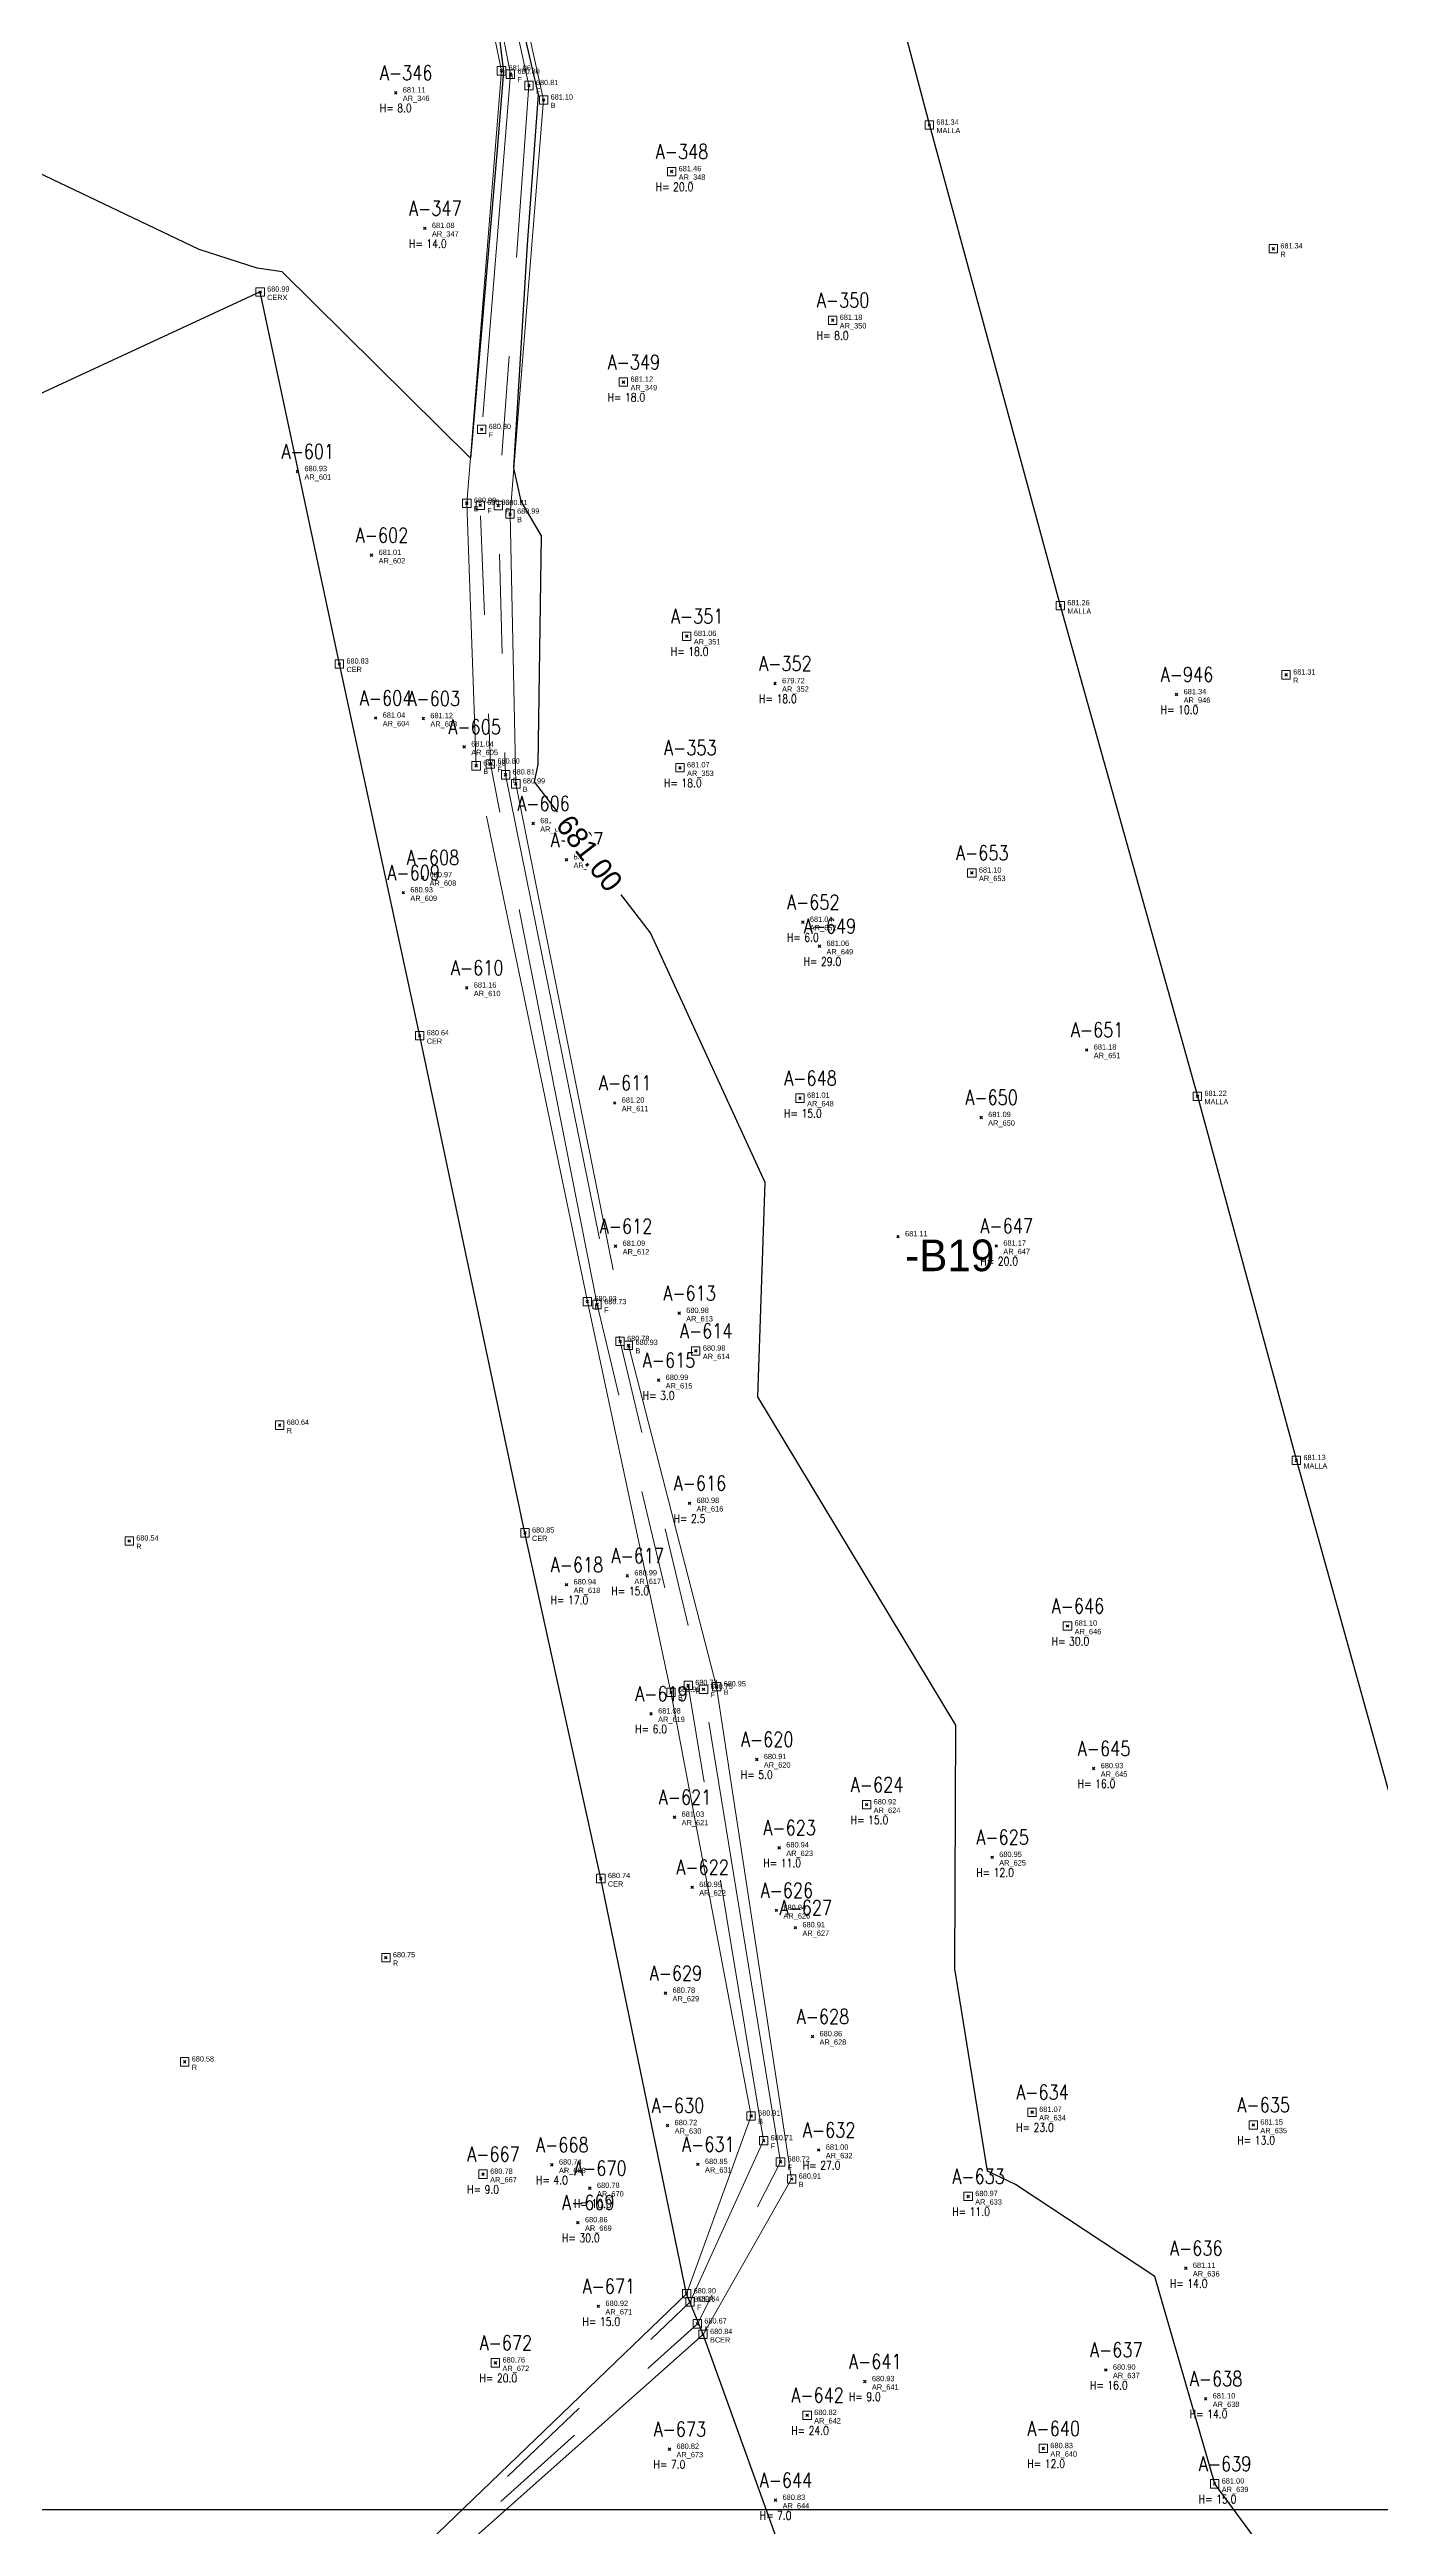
# Model space of a CAD drawing. Extents: x 350769 to 354978, y 6304672 to 6307963.
# Drawn here: x 352610.7 to 352642.3, y 6305899.6 to 6305958.3 of the extents above; entities that cross this region are included whole.
import ezdxf

# ---------------------------------------------------------------- set-up
doc = ezdxf.new("R2010")
doc.units = 0
doc.header["$PDMODE"] = 35
doc.header["$PDSIZE"] = 0.03
for name, pattern in [('4.0 - LO RECABARREN - DESNIVEL NUEVO$0$HIDDEN', [0.375, 0.25, -0.125]), ('CONTINUOS', [0]), ('DASHED', [19.05, 12.7, -6.35]), ('PHANTOM', [23.5, 11.75, -2.35, 2.35, -2.35, 2.35, -2.35])]:
    doc.linetypes.add(name, pattern=pattern)
doc.layers.get('0').update_dxf_attribs({"linetype": 'CONTINUOUS'})
doc.layers.get('Defpoints').update_dxf_attribs({"linetype": 'CONTINUOUS'})
for name, color, linetype in [('02_Geo ext_Acotamiento', 7, 'CONTINUOUS'), ('02_Geo ext_Geometria', 2, 'CONTINUOUS'), ('1-ARBOL H1', 7, 'CONTINUOUS'), ('1-ARBOL H2', 1, 'CONTINUOUS'), ('1-ARBOL H3', 241, 'CONTINUOUS'), ('1-ARBOL NOMBRE', 3, 'CONTINUOUS'), ('1-ARBOL PTO', 7, 'CONTINUOUS'), ('1-CANAL', 150, 'PHANTOM'), ('1-CERCO', 252, 'CERCO_LINE'), ('1-CERCO MALLA', 252, 'MALLA_LINE'), ('1-coordenadas', 8, 'CONTINUOUS'), ('3-CANAL FDO', 141, 'PHANTOM'), ('C-TINN', 5, 'CONTINUOUS'), ('C-TOPO-MINR', 8, 'CONTINUOUS'), ('V-NODE-TEXT DIC 2012', 31, 'CONTINUOUS')]:
    doc.layers.add(name, color=color, linetype=linetype)
doc.layers.add('0_ASD_TOPOGRAFIA_ELEMENTOS', color=9, linetype='CONTINUOS', lineweight=5, true_color=0xbdbdbd)
doc.styles.add('ROMANS', font='romans.shx', dxfattribs={"width": 0.65})
doc.linetypes.add('CERCO_LINE', pattern='A,0.5,-0.2,[" X ",STANDARD,S=0.1,R=0,X=-0.1,Y=-0.05],-0.25', length=0.95)
doc.linetypes.add('MALLA_LINE', pattern='A,0.5,-0.2,["MLL",STANDARD,S=0.1,R=0,X=-0.1,Y=-0.05],-0.25', length=0.95)
doc.dimstyles.new('Principal', dxfattribs={"dimscale": 0, "dimtxt": 2, "dimasz": 2, "dimexe": 1, "dimexo": 1, "dimtad": 1, "dimrnd": 0.05, "dimzin": 1, "dimtxsty": 'ROMANS', "dimcen": 2.5, "dimclrt": 2, "dimaunit": 2, "dimadec": 0, "dimazin": 0, "dimtfac": 1, "dimtmove": 0, "dimatfit": 3, "dimfxl": 1, "dimfxlon": 1, "dimarcsym": 0})

# ---------------------------------------------------------------- blocks, each defined once
blk = doc.blocks.new('COORDENADAS')
at = {"layer": '1-coordenadas'}
blk.add_line((20, -300.625), (1420, -300.625), dxfattribs=at)
blk = doc.blocks.new('*D990')
at = {"layer": '02_Geo ext_Geometria', "color": 0, "lineweight": -2, "transparency": 16777216}
blk.add_line((352576.022, 6306008.91), (352574.44, 6306014.447), dxfattribs=at)
at = {"layer": '02_Geo ext_Geometria', "color": 0, "transparency": 16777216}
blk.add_solid([(352574.6, 6306014.493), (352574.28, 6306014.401), (352574.165, 6306015.409)], dxfattribs=at)
at = {"layer": 'Defpoints', "color": 0, "transparency": 16777216}
for p in [(352574.165, 6306015.409), (352689.665, 6305611.165)]:
    blk.add_point(p, dxfattribs=at)
at = {"layer": '02_Geo ext_Geometria', "color": 2, "transparency": 16777216, "insert": (352576.282, 6306011.306), "char_height": 1, "attachment_point": 5, "rotation": 285.94554, "style": 'ROMANS'}
blk.add_mtext('R420,40', dxfattribs=at)
blk = doc.blocks.new('*D1163')
at = {"layer": '02_Geo ext_Acotamiento', "color": 0, "lineweight": -2, "transparency": 16777216}
blk.add_line((352570.503, 6306007.292), (352568.844, 6306012.806), dxfattribs=at)
at = {"layer": '02_Geo ext_Acotamiento', "color": 0, "transparency": 16777216}
blk.add_solid([(352569.004, 6306012.854), (352568.685, 6306012.758), (352568.556, 6306013.764)], dxfattribs=at)
at = {"layer": 'Defpoints', "color": 0, "transparency": 16777216}
for p in [(352568.556, 6306013.764), (352689.665, 6305611.165)]:
    blk.add_point(p, dxfattribs=at)
at = {"layer": '02_Geo ext_Acotamiento', "color": 2, "transparency": 16777216, "insert": (352570.729, 6306009.69), "char_height": 1, "attachment_point": 5, "rotation": 286.7422, "style": 'ROMANS'}
blk.add_mtext('R420,40', dxfattribs=at)
blk = doc.blocks.new('*D1284')
at = {"layer": '02_Geo ext_Acotamiento', "color": 0, "lineweight": -2, "transparency": 16777216}
blk.add_line((352572.304, 6306010.521), (352570.703, 6306016.052), dxfattribs=at)
at = {"layer": '02_Geo ext_Acotamiento', "color": 0, "transparency": 16777216}
blk.add_solid([(352570.863, 6306016.098), (352570.543, 6306016.005), (352570.425, 6306017.012)], dxfattribs=at)
at = {"layer": 'Defpoints', "color": 0, "transparency": 16777216}
for p in [(352570.425, 6306017.012), (352668.732, 6305677.436)]:
    blk.add_point(p, dxfattribs=at)
at = {"layer": '02_Geo ext_Acotamiento', "color": 2, "transparency": 16777216, "insert": (352572.556, 6306012.917), "char_height": 1, "attachment_point": 5, "rotation": 286.1456, "style": 'ROMANS'}
blk.add_mtext('R353,50', dxfattribs=at)
blk = doc.blocks.new('*D1285')
at = {"layer": '02_Geo ext_Acotamiento', "color": 0, "lineweight": -2, "transparency": 16777216}
blk.add_line((352571.708, 6306017.61), (352570.121, 6306023.145), dxfattribs=at)
at = {"layer": '02_Geo ext_Acotamiento', "color": 0, "transparency": 16777216}
blk.add_solid([(352570.282, 6306023.191), (352569.961, 6306023.099), (352569.846, 6306024.106)], dxfattribs=at)
at = {"layer": 'Defpoints', "color": 0, "transparency": 16777216}
for p in [(352569.846, 6306024.106), (352673.986, 6305660.762)]:
    blk.add_point(p, dxfattribs=at)
at = {"layer": '02_Geo ext_Acotamiento', "color": 2, "transparency": 16777216, "insert": (352571.966, 6306020.005), "char_height": 1, "attachment_point": 5, "rotation": 285.99318, "style": 'ROMANS'}
blk.add_mtext('R377,95', dxfattribs=at)
blk = doc.blocks.new('TOPOGRAFIA')
at = {"layer": '1-ARBOL H1', "color": 9, "lineweight": 0, "true_color": 0xbdbdbd}
for p in [(390618.951, 6302957.277), (390625.49, 6302955.409), (390619.642, 6302954.064), (390629.307, 6302951.886), (390624.348, 6302950.42), (390625.849, 6302944.397), (390627.941, 6302943.276), (390637.459, 6302943.015), (390625.688, 6302941.281), (390628.6, 6302937.621), (390628.994, 6302937.051), (390628.534, 6302933.451), (390633.186, 6302929.948), (390625.182, 6302926.765), (390625.914, 6302923.849), (390624.441, 6302922.132), (390622.999, 6302921.919), (390634.874, 6302920.941), (390625.003, 6302918.86), (390627.508, 6302917.779), (390635.493, 6302917.563), (390630.112, 6302916.706), (390628.041, 6302915.686), (390633.088, 6302915.46), (390634.034, 6302909.418), (390639.277, 6302909.116), (390628.977, 6302908.522), (390621.021, 6302907.95), (390622.653, 6302908.17), (390623.554, 6302907.616), (390632.519, 6302907.423), (390623.269, 6302906.802), (390637.678, 6302905.72), (390623.755, 6302904.819), (390621.314, 6302903.479), (390635.783, 6302903.31), (390630.07, 6302903.036), (390628.702, 6302902.236), (390638.148, 6302902.628), (390625.438, 6302901.433), (390634.3, 6302901.45), (390638.362, 6302900.61), (390627.953, 6302900.223)]:
    blk.add_point(p, dxfattribs=at)
at = {"layer": '1-ARBOL PTO', "color": 9, "lineweight": 0, "true_color": 0xbdbdbd}
for p in [(390618.951, 6302957.277), (390625.49, 6302955.409), (390619.642, 6302954.064), (390629.307, 6302951.886), (390624.348, 6302950.42), (390616.62, 6302948.302), (390618.378, 6302946.317), (390625.849, 6302944.397), (390627.941, 6302943.276), (390637.459, 6302943.015), (390618.475, 6302942.459), (390619.605, 6302942.448), (390620.574, 6302941.775), (390625.688, 6302941.281), (390622.207, 6302939.958), (390622.999, 6302939.1), (390619.586, 6302938.678), (390632.606, 6302938.789), (390619.13, 6302938.319), (390628.6, 6302937.621), (390628.994, 6302937.051), (390620.634, 6302936.063), (390635.329, 6302934.593), (390624.141, 6302933.336), (390628.534, 6302933.451), (390632.826, 6302932.994), (390624.162, 6302929.942), (390633.186, 6302929.948), (390625.669, 6302928.353), (390626.063, 6302927.46), (390625.182, 6302926.765), (390625.914, 6302923.849), (390624.441, 6302922.132), (390622.999, 6302921.919), (390634.874, 6302920.941), (390625.003, 6302918.86), (390627.508, 6302917.779), (390635.493, 6302917.563), (390625.56, 6302916.412), (390630.112, 6302916.706), (390628.041, 6302915.686), (390633.088, 6302915.46), (390625.978, 6302914.749), (390627.974, 6302914.202), (390628.424, 6302913.792), (390625.344, 6302912.24), (390628.829, 6302911.211), (390625.395, 6302909.104), (390634.034, 6302909.418), (390639.277, 6302909.116), (390628.977, 6302908.522), (390621.021, 6302907.95), (390622.653, 6302908.17), (390626.114, 6302908.183), (390623.554, 6302907.616), (390632.519, 6302907.423), (390623.269, 6302906.802), (390637.678, 6302905.72), (390623.755, 6302904.819), (390621.314, 6302903.479), (390635.783, 6302903.31), (390630.07, 6302903.036), (390628.702, 6302902.236), (390638.148, 6302902.628), (390625.438, 6302901.433), (390634.3, 6302901.45), (390638.362, 6302900.61), (390627.953, 6302900.223)]:
    blk.add_point(p, dxfattribs=at)
at = {"layer": '1-CANAL', "color": 9, "lineweight": 0, "true_color": 0xbdbdbd, "flags": 128}
for points in [[(390621.459, 6302957.797), (390620.398, 6302962.975)], [(390621.15, 6302963.037), (390622.456, 6302957.107)], [(390620.637, 6302947.549), (390621.459, 6302957.797)], [(390622.456, 6302957.107), (390621.661, 6302947.292)], [(390620.859, 6302941.325), (390620.637, 6302947.549)], [(390621.661, 6302947.292), (390621.797, 6302940.9)], [(390623.493, 6302928.63), (390620.859, 6302941.325)], [(390621.797, 6302940.9), (390624.467, 6302927.594)], [(390625.475, 6302919.371), (390623.493, 6302928.63)], [(390624.467, 6302927.594), (390626.556, 6302919.502)], [(390627.374, 6302909.329), (390625.475, 6302919.371)], [(390626.556, 6302919.502), (390628.335, 6302907.836)], [(390625.845, 6302905.116), (390627.374, 6302909.329)], [(390628.335, 6302907.836), (390626.235, 6302904.153)], [(390619.732, 6302899.238), (390625.845, 6302905.116)], [(390626.235, 6302904.153), (390620.156, 6302898.744)]]:
    blk.add_lwpolyline(points, dxfattribs=at)
at = {"layer": '1-CERCO', "color": 9, "lineweight": 0, "true_color": 0xbdbdbd, "flags": 128}
blk.add_lwpolyline([(390629.655, 6302894.677), (390626.235, 6302904.153), (390625.845, 6302905.116), (390623.812, 6302914.958), (390622.015, 6302923.148), (390619.52, 6302934.931), (390617.616, 6302943.74), (390615.737, 6302952.556), (390608.419, 6302949.168), (390600.373, 6302945.466), (390593.216, 6302942.178), (390588.747, 6302943.581), (390583.12, 6302947.034), (390579.264, 6302953.968), (390589.492, 6302958.972), (390597.517, 6302962.569), (390609.056, 6302968.491)], dxfattribs=at)
at = {"layer": '1-CERCO MALLA', "color": 9, "lineweight": 0, "true_color": 0xbdbdbd, "flags": 128}
blk.add_lwpolyline([(390623.468, 6302983.934), (390624.496, 6302981.565), (390626.63, 6302974.911), (390627.512, 6302971.936), (390629.211, 6302965.555), (390631.6, 6302956.513), (390634.703, 6302945.122), (390637.953, 6302933.495), (390640.299, 6302924.865), (390642.708, 6302916.206), (390645.013, 6302907.716), (390646.642, 6302901.368), (390652.533, 6302903.499), (390663.465, 6302907.804), (390668.433, 6302909.725), (390675.984, 6302913.06), (390688.198, 6302917.506), (390696.732, 6302920.65), (390704.524, 6302923.953), (390713.475, 6302927.354), (390721.797, 6302930.226), (390722.566, 6302925.948), (390723.806, 6302916.682), (390725.019, 6302907.606)], dxfattribs=at)
at = {"layer": '1-coordenadas', "color": 9, "linetype": '4.0 - LO RECABARREN - DESNIVEL NUEVO$0$HIDDEN', "lineweight": 0, "ltscale": 50, "true_color": 0xbdbdbd}
blk.add_line((390200, 6302900), (390900, 6302900), dxfattribs=at)
at = {"layer": '3-CANAL FDO', "color": 9, "lineweight": 0, "true_color": 0xbdbdbd, "flags": 128}
for points in [[(390614.357, 6302888.732), (390614.033, 6302890.479), (390617.872, 6302894.869), (390619.987, 6302898.875), (390626.1, 6302904.402), (390628.071, 6302908.241), (390626.247, 6302919.44), (390624.269, 6302927.686), (390621.555, 6302941.113), (390621.382, 6302947.496), (390622.109, 6302957.45), (390620.887, 6302963.071), (390618.288, 6302968.639), (390613.135, 6302975.193), (390612.733, 6302975.009), (390612.821, 6302974.866), (390606.108, 6302971.447), (390596.604, 6302967.198)], [(390606.237, 6302970.98), (390612.923, 6302974.652), (390617.897, 6302968.783), (390620.655, 6302962.985), (390621.67, 6302957.718), (390620.989, 6302949.3), (390620.954, 6302947.502), (390621.196, 6302941.371), (390623.724, 6302928.559), (390625.884, 6302919.533), (390627.672, 6302908.745), (390625.928, 6302904.924), (390619.811, 6302899.07), (390617.711, 6302895.058), (390613.592, 6302890.604), (390614.006, 6302888.616)]]:
    blk.add_lwpolyline(points, dxfattribs=at)
at = {"layer": 'C-TINN', "color": 9, "linetype": 'Continuous', "lineweight": 0, "true_color": 0xbdbdbd}
for points, elevation in [([(390621.359, 6302957.697), (390621.359, 6302957.897), (390621.559, 6302957.897), (390621.559, 6302957.697), (390621.359, 6302957.697)], 681.06), ([(390621.57, 6302957.618), (390621.57, 6302957.818), (390621.77, 6302957.818), (390621.77, 6302957.618), (390621.57, 6302957.618)], 680.803), ([(390622.009, 6302957.35), (390622.009, 6302957.55), (390622.209, 6302957.55), (390622.209, 6302957.35), (390622.009, 6302957.35)], 680.812), ([(390622.356, 6302957.007), (390622.356, 6302957.207), (390622.556, 6302957.207), (390622.556, 6302957.007), (390622.356, 6302957.007)], 681.103), ([(390631.5, 6302956.413), (390631.5, 6302956.613), (390631.7, 6302956.613), (390631.7, 6302956.413), (390631.5, 6302956.413)], 681.335), ([(390625.39, 6302955.309), (390625.39, 6302955.509), (390625.59, 6302955.509), (390625.59, 6302955.309), (390625.39, 6302955.309)], 681.46), ([(390639.653, 6302953.48), (390639.653, 6302953.68), (390639.853, 6302953.68), (390639.853, 6302953.48), (390639.653, 6302953.48)], 681.336), ([(390615.637, 6302952.456), (390615.637, 6302952.656), (390615.837, 6302952.656), (390615.837, 6302952.456), (390615.637, 6302952.456)], 680.994), ([(390629.207, 6302951.786), (390629.207, 6302951.986), (390629.407, 6302951.986), (390629.407, 6302951.786), (390629.207, 6302951.786)], 681.18), ([(390624.248, 6302950.32), (390624.248, 6302950.52), (390624.448, 6302950.52), (390624.448, 6302950.32), (390624.248, 6302950.32)], 681.12), ([(390620.889, 6302949.2), (390620.889, 6302949.4), (390621.089, 6302949.4), (390621.089, 6302949.2), (390620.889, 6302949.2)], 680.8), ([(390620.537, 6302947.449), (390620.537, 6302947.649), (390620.737, 6302947.649), (390620.737, 6302947.449), (390620.537, 6302947.449)], 680.993), ([(390620.854, 6302947.402), (390620.854, 6302947.602), (390621.054, 6302947.602), (390621.054, 6302947.402), (390620.854, 6302947.402)], 680.805), ([(390621.282, 6302947.396), (390621.282, 6302947.596), (390621.482, 6302947.596), (390621.482, 6302947.396), (390621.282, 6302947.396)], 680.814), ([(390621.561, 6302947.192), (390621.561, 6302947.392), (390621.761, 6302947.392), (390621.761, 6302947.192), (390621.561, 6302947.192)], 680.987), ([(390634.603, 6302945.022), (390634.603, 6302945.222), (390634.803, 6302945.222), (390634.803, 6302945.022), (390634.603, 6302945.022)], 681.265), ([(390625.749, 6302944.297), (390625.749, 6302944.497), (390625.949, 6302944.497), (390625.949, 6302944.297), (390625.749, 6302944.297)], 681.06), ([(390617.516, 6302943.64), (390617.516, 6302943.84), (390617.716, 6302943.84), (390617.716, 6302943.64), (390617.516, 6302943.64)], 680.833), ([(390639.955, 6302943.382), (390639.955, 6302943.582), (390640.155, 6302943.582), (390640.155, 6302943.382), (390639.955, 6302943.382)], 681.306), ([(390620.759, 6302941.225), (390620.759, 6302941.425), (390620.959, 6302941.425), (390620.959, 6302941.225), (390620.759, 6302941.225)], 680.981), ([(390621.096, 6302941.271), (390621.096, 6302941.471), (390621.296, 6302941.471), (390621.296, 6302941.271), (390621.096, 6302941.271)], 680.796), ([(390625.588, 6302941.181), (390625.588, 6302941.381), (390625.788, 6302941.381), (390625.788, 6302941.181), (390625.588, 6302941.181)], 681.07), ([(390621.455, 6302941.013), (390621.455, 6302941.213), (390621.655, 6302941.213), (390621.655, 6302941.013), (390621.455, 6302941.013)], 680.808), ([(390621.697, 6302940.8), (390621.697, 6302941), (390621.897, 6302941), (390621.897, 6302940.8), (390621.697, 6302940.8)], 680.991), ([(390632.506, 6302938.689), (390632.506, 6302938.889), (390632.706, 6302938.889), (390632.706, 6302938.689), (390632.506, 6302938.689)], 681.1), ([(390619.42, 6302934.831), (390619.42, 6302935.031), (390619.62, 6302935.031), (390619.62, 6302934.831), (390619.42, 6302934.831)], 680.637), ([(390628.434, 6302933.351), (390628.434, 6302933.551), (390628.634, 6302933.551), (390628.634, 6302933.351), (390628.434, 6302933.351)], 681.01), ([(390637.853, 6302933.395), (390637.853, 6302933.595), (390638.053, 6302933.595), (390638.053, 6302933.395), (390637.853, 6302933.395)], 681.217), ([(390623.393, 6302928.53), (390623.393, 6302928.73), (390623.593, 6302928.73), (390623.593, 6302928.53), (390623.393, 6302928.53)], 680.929), ([(390623.624, 6302928.459), (390623.624, 6302928.659), (390623.824, 6302928.659), (390623.824, 6302928.459), (390623.624, 6302928.459)], 680.732), ([(390624.169, 6302927.586), (390624.169, 6302927.786), (390624.369, 6302927.786), (390624.369, 6302927.586), (390624.169, 6302927.586)], 680.782), ([(390624.367, 6302927.494), (390624.367, 6302927.694), (390624.567, 6302927.694), (390624.567, 6302927.494), (390624.367, 6302927.494)], 680.933), ([(390625.963, 6302927.36), (390625.963, 6302927.56), (390626.163, 6302927.56), (390626.163, 6302927.36), (390625.963, 6302927.36)], 680.98), ([(390616.101, 6302925.601), (390616.101, 6302925.801), (390616.301, 6302925.801), (390616.301, 6302925.601), (390616.101, 6302925.601)], 680.645), ([(390640.199, 6302924.765), (390640.199, 6302924.965), (390640.399, 6302924.965), (390640.399, 6302924.765), (390640.199, 6302924.765)], 681.132), ([(390621.915, 6302923.048), (390621.915, 6302923.248), (390622.115, 6302923.248), (390622.115, 6302923.048), (390621.915, 6302923.048)], 680.854), ([(390612.535, 6302922.857), (390612.535, 6302923.057), (390612.735, 6302923.057), (390612.735, 6302922.857), (390612.535, 6302922.857)], 680.543), ([(390634.774, 6302920.841), (390634.774, 6302921.041), (390634.974, 6302921.041), (390634.974, 6302920.841), (390634.774, 6302920.841)], 681.1), ([(390625.375, 6302919.271), (390625.375, 6302919.471), (390625.575, 6302919.471), (390625.575, 6302919.271), (390625.375, 6302919.271)], 680.994), ([(390625.784, 6302919.433), (390625.784, 6302919.633), (390625.984, 6302919.633), (390625.984, 6302919.433), (390625.784, 6302919.433)], 680.73), ([(390626.147, 6302919.34), (390626.147, 6302919.54), (390626.347, 6302919.54), (390626.347, 6302919.34), (390626.147, 6302919.34)], 680.746), ([(390626.456, 6302919.402), (390626.456, 6302919.602), (390626.656, 6302919.602), (390626.656, 6302919.402), (390626.456, 6302919.402)], 680.952), ([(390630.012, 6302916.606), (390630.012, 6302916.806), (390630.212, 6302916.806), (390630.212, 6302916.606), (390630.012, 6302916.606)], 680.92), ([(390623.712, 6302914.858), (390623.712, 6302915.058), (390623.912, 6302915.058), (390623.912, 6302914.858), (390623.712, 6302914.858)], 680.74), ([(390618.618, 6302912.982), (390618.618, 6302913.182), (390618.818, 6302913.182), (390618.818, 6302912.982), (390618.618, 6302912.982)], 680.753), ([(390613.85, 6302910.512), (390613.85, 6302910.712), (390614.05, 6302910.712), (390614.05, 6302910.512), (390613.85, 6302910.512)], 680.585), ([(390627.274, 6302909.229), (390627.274, 6302909.429), (390627.474, 6302909.429), (390627.474, 6302909.229), (390627.274, 6302909.229)], 680.909), ([(390633.934, 6302909.318), (390633.934, 6302909.518), (390634.134, 6302909.518), (390634.134, 6302909.318), (390633.934, 6302909.318)], 681.07), ([(390639.177, 6302909.016), (390639.177, 6302909.216), (390639.377, 6302909.216), (390639.377, 6302909.016), (390639.177, 6302909.016)], 681.15), ([(390627.572, 6302908.645), (390627.572, 6302908.845), (390627.772, 6302908.845), (390627.772, 6302908.645), (390627.572, 6302908.645)], 680.713), ([(390620.921, 6302907.85), (390620.921, 6302908.05), (390621.121, 6302908.05), (390621.121, 6302907.85), (390620.921, 6302907.85)], 680.78), ([(390627.971, 6302908.141), (390627.971, 6302908.341), (390628.171, 6302908.341), (390628.171, 6302908.141), (390627.971, 6302908.141)], 680.722), ([(390628.235, 6302907.736), (390628.235, 6302907.936), (390628.435, 6302907.936), (390628.435, 6302907.736), (390628.235, 6302907.736)], 680.909), ([(390632.419, 6302907.323), (390632.419, 6302907.523), (390632.619, 6302907.523), (390632.619, 6302907.323), (390632.419, 6302907.323)], 680.97), ([(390625.745, 6302905.016), (390625.745, 6302905.216), (390625.945, 6302905.216), (390625.945, 6302905.016), (390625.745, 6302905.016)], 680.9), ([(390625.828, 6302904.824), (390625.828, 6302905.024), (390626.028, 6302905.024), (390626.028, 6302904.824), (390625.828, 6302904.824)], 680.642), ([(390626, 6302904.302), (390626, 6302904.502), (390626.2, 6302904.502), (390626.2, 6302904.302), (390626, 6302904.302)], 680.668), ([(390626.135, 6302904.053), (390626.135, 6302904.253), (390626.335, 6302904.253), (390626.335, 6302904.053), (390626.135, 6302904.053)], 680.839), ([(390621.214, 6302903.379), (390621.214, 6302903.579), (390621.414, 6302903.579), (390621.414, 6302903.379), (390621.214, 6302903.379)], 680.76), ([(390628.602, 6302902.136), (390628.602, 6302902.336), (390628.802, 6302902.336), (390628.802, 6302902.136), (390628.602, 6302902.136)], 680.82), ([(390634.2, 6302901.35), (390634.2, 6302901.55), (390634.4, 6302901.55), (390634.4, 6302901.35), (390634.2, 6302901.35)], 680.83), ([(390638.262, 6302900.51), (390638.262, 6302900.71), (390638.462, 6302900.71), (390638.462, 6302900.51), (390638.262, 6302900.51)], 681)]:
    blk.add_lwpolyline(points, dxfattribs=dict(at, elevation=elevation))
for p in [(390621.459, 6302957.797, 681.06), (390621.67, 6302957.718, 680.803), (390622.109, 6302957.45, 680.812), (390622.456, 6302957.107, 681.103), (390631.6, 6302956.513, 681.335), (390625.49, 6302955.409, 681.46), (390639.753, 6302953.58, 681.336), (390615.737, 6302952.556, 680.994), (390629.307, 6302951.886, 681.18), (390624.348, 6302950.42, 681.12), (390620.989, 6302949.3, 680.8), (390620.637, 6302947.549, 680.993), (390620.954, 6302947.502, 680.805), (390621.382, 6302947.496, 680.814), (390621.661, 6302947.292, 680.987), (390634.703, 6302945.122, 681.265), (390625.849, 6302944.397, 681.06), (390617.616, 6302943.74, 680.833), (390640.055, 6302943.482, 681.306), (390620.859, 6302941.325, 680.981), (390621.196, 6302941.371, 680.796), (390621.555, 6302941.113, 680.808), (390621.797, 6302940.9, 680.991), (390625.688, 6302941.281, 681.07), (390632.606, 6302938.789, 681.1), (390619.52, 6302934.931, 680.637), (390628.534, 6302933.451, 681.01), (390637.953, 6302933.495, 681.217), (390623.493, 6302928.63, 680.929), (390623.724, 6302928.559, 680.732), (390624.269, 6302927.686, 680.782), (390624.467, 6302927.594, 680.933), (390626.063, 6302927.46, 680.98), (390616.201, 6302925.701, 680.645), (390640.299, 6302924.865, 681.132), (390612.635, 6302922.957, 680.543), (390622.015, 6302923.148, 680.854), (390634.874, 6302920.941, 681.1), (390625.475, 6302919.371, 680.994), (390625.884, 6302919.533, 680.73), (390626.247, 6302919.44, 680.746), (390626.556, 6302919.502, 680.952), (390630.112, 6302916.706, 680.92), (390623.812, 6302914.958, 680.74), (390618.718, 6302913.082, 680.753), (390613.95, 6302910.612, 680.585), (390627.374, 6302909.329, 680.909), (390634.034, 6302909.418, 681.07), (390639.277, 6302909.116, 681.15), (390627.672, 6302908.745, 680.713), (390621.021, 6302907.95, 680.78), (390628.071, 6302908.241, 680.722), (390628.335, 6302907.836, 680.909), (390632.519, 6302907.423, 680.97), (390625.845, 6302905.116, 680.9), (390625.928, 6302904.924, 680.642), (390626.1, 6302904.402, 680.668), (390626.235, 6302904.153, 680.839), (390621.314, 6302903.479, 680.76), (390628.702, 6302902.236, 680.82), (390634.3, 6302901.45, 680.83), (390638.362, 6302900.61, 681)]:
    blk.add_point(p, dxfattribs=at)
at = {"layer": 'C-TOPO-MINR', "color": 9, "linetype": 'Continuous', "lineweight": -3, "true_color": 0xbdbdbd, "elevation": 681}
for points in [[(390641.976, 6302895.709), (390638.362, 6302900.61), (390636.944, 6302905.523), (390633.645, 6302907.705), (390632.974, 6302908.021), (390632.204, 6302912.819), (390632.228, 6302918.588), (390627.532, 6302926.373), (390627.71, 6302931.454), (390624.988, 6302937.372), (390622.24, 6302940.943), (390622.326, 6302941.356), (390622.407, 6302946.776), (390621.924, 6302947.598), (390621.75, 6302948.392), (390622.073, 6302953.682), (390622.333, 6302957.228), (390621.594, 6302960.451)], [(390621.112, 6302960.993), (390621.508, 6302957.779), (390621.351, 6302955.836), (390620.723, 6302948.62), (390616.257, 6302953.032), (390615.665, 6302953.123), (390614.29, 6302953.561), (390609.772, 6302955.716), (390608.996, 6302956.176), (390604.058, 6302959.983)]]:
    blk.add_lwpolyline(points, dxfattribs=at)
at = {"layer": 'V-NODE-TEXT DIC 2012', "color": 9, "lineweight": 0, "true_color": 0xbdbdbd}
for p in [(390618.951, 6302957.277), (390621.459, 6302957.797), (390621.67, 6302957.718), (390622.109, 6302957.45), (390622.456, 6302957.107), (390631.6, 6302956.513), (390625.49, 6302955.409), (390619.642, 6302954.064), (390639.753, 6302953.58), (390615.737, 6302952.556), (390629.307, 6302951.886), (390624.348, 6302950.42), (390620.989, 6302949.3), (390616.62, 6302948.302), (390620.637, 6302947.549), (390620.954, 6302947.502), (390621.382, 6302947.496), (390621.661, 6302947.292), (390618.378, 6302946.317), (390634.703, 6302945.122), (390625.849, 6302944.397), (390617.616, 6302943.74), (390627.941, 6302943.276), (390640.055, 6302943.482), (390637.459, 6302943.015), (390618.475, 6302942.459), (390619.605, 6302942.448), (390620.574, 6302941.775), (390620.859, 6302941.325), (390621.196, 6302941.371), (390621.555, 6302941.113), (390621.797, 6302940.9), (390625.688, 6302941.281), (390622.207, 6302939.958), (390622.999, 6302939.1), (390619.586, 6302938.678), (390632.606, 6302938.789), (390619.13, 6302938.319), (390628.6, 6302937.621), (390628.994, 6302937.051), (390620.634, 6302936.063), (390619.52, 6302934.931), (390635.329, 6302934.593), (390624.141, 6302933.336), (390628.534, 6302933.451), (390637.953, 6302933.495), (390632.826, 6302932.994), (390624.162, 6302929.942), (390630.856, 6302930.168), (390633.186, 6302929.948), (390623.493, 6302928.63), (390623.724, 6302928.559), (390625.669, 6302928.353), (390624.269, 6302927.686), (390624.467, 6302927.594), (390626.063, 6302927.46), (390625.182, 6302926.765), (390616.201, 6302925.701), (390640.299, 6302924.865), (390625.914, 6302923.849), (390612.635, 6302922.957), (390622.015, 6302923.148), (390624.441, 6302922.132), (390622.999, 6302921.919), (390634.874, 6302920.941), (390625.475, 6302919.371), (390625.884, 6302919.533), (390626.247, 6302919.44), (390626.556, 6302919.502), (390625.003, 6302918.86), (390627.508, 6302917.779), (390635.493, 6302917.563), (390625.56, 6302916.412), (390630.112, 6302916.706), (390628.041, 6302915.686), (390633.088, 6302915.46), (390623.812, 6302914.958), (390625.978, 6302914.749), (390627.974, 6302914.202), (390628.424, 6302913.792), (390618.718, 6302913.082), (390625.344, 6302912.24), (390628.829, 6302911.211), (390613.95, 6302910.612), (390625.395, 6302909.104), (390627.374, 6302909.329), (390634.034, 6302909.418), (390639.277, 6302909.116), (390627.672, 6302908.745), (390628.977, 6302908.522), (390621.021, 6302907.95), (390622.653, 6302908.17), (390626.114, 6302908.183), (390628.071, 6302908.241), (390623.554, 6302907.616), (390628.335, 6302907.836), (390632.519, 6302907.423), (390623.269, 6302906.802), (390637.678, 6302905.72), (390625.845, 6302905.116), (390623.755, 6302904.819), (390625.928, 6302904.924), (390626.1, 6302904.402), (390626.235, 6302904.153), (390621.314, 6302903.479), (390635.783, 6302903.31), (390630.07, 6302903.036), (390628.702, 6302902.236), (390638.148, 6302902.628), (390625.438, 6302901.433), (390634.3, 6302901.45), (390638.362, 6302900.61), (390627.953, 6302900.223)]:
    blk.add_point(p, dxfattribs=at)
at = {"layer": '1-ARBOL H2', "color": 9, "lineweight": 0, "true_color": 0xbdbdbd, "style": 'ROMANS', "width": 0.8}
for p in [(390618.574, 6302956.815), (390625.113, 6302954.947), (390619.265, 6302953.602), (390628.93, 6302951.424), (390623.971, 6302949.958), (390625.472, 6302943.935), (390627.564, 6302942.814), (390637.082, 6302942.553), (390625.311, 6302940.819), (390628.223, 6302937.159), (390628.617, 6302936.589), (390628.157, 6302932.989), (390632.809, 6302929.486), (390624.805, 6302926.303), (390625.537, 6302923.387), (390622.622, 6302921.457), (390624.064, 6302921.67), (390634.497, 6302920.479), (390624.626, 6302918.398), (390627.131, 6302917.317), (390635.116, 6302917.101), (390629.735, 6302916.244), (390627.664, 6302915.224), (390632.711, 6302914.998), (390633.657, 6302908.956), (390638.9, 6302908.654), (390628.6, 6302908.06), (390620.644, 6302907.488), (390622.276, 6302907.708), (390623.177, 6302907.154), (390632.142, 6302906.961), (390622.892, 6302906.34), (390637.301, 6302905.258), (390623.378, 6302904.357), (390620.937, 6302903.017), (390629.693, 6302902.574), (390635.406, 6302902.848), (390637.771, 6302902.166), (390628.325, 6302901.774), (390625.061, 6302900.971), (390633.923, 6302900.988), (390637.985, 6302900.148), (390627.576, 6302899.761)]:
    blk.add_text('H=', height=0.2, dxfattribs=at).set_placement(p)
at = {"layer": '1-ARBOL H3', "color": 9, "lineweight": 0, "true_color": 0xbdbdbd, "style": 'ROMANS', "width": 0.8}
for s, p in [('8.0', (390618.987, 6302956.815)), ('20.0', (390625.526, 6302954.947)), ('14.0', (390619.678, 6302953.602)), ('8.0', (390629.343, 6302951.424)), ('18.0', (390624.384, 6302949.958)), ('18.0', (390625.885, 6302943.935)), ('18.0', (390627.977, 6302942.814)), ('10.0', (390637.495, 6302942.553)), ('18.0', (390625.724, 6302940.819)), ('6.0', (390628.636, 6302937.159)), ('29.0', (390629.03, 6302936.589)), ('15.0', (390628.57, 6302932.989)), ('20.0', (390633.222, 6302929.486)), ('3.0', (390625.218, 6302926.303)), ('2.5', (390625.95, 6302923.387)), ('17.0', (390623.035, 6302921.457)), ('15.0', (390624.477, 6302921.67)), ('30.0', (390634.91, 6302920.479)), ('6.0', (390625.039, 6302918.398)), ('5.0', (390627.544, 6302917.317)), ('16.0', (390635.529, 6302917.101)), ('15.0', (390630.148, 6302916.244)), ('11.0', (390628.077, 6302915.224)), ('12.0', (390633.124, 6302914.998)), ('23.0', (390634.07, 6302908.956)), ('13.0', (390639.313, 6302908.654)), ('27.0', (390629.013, 6302908.06)), ('9.0', (390621.057, 6302907.488)), ('4.0', (390622.689, 6302907.708)), ('10.0', (390623.59, 6302907.154)), ('11.0', (390632.555, 6302906.961)), ('30.0', (390623.305, 6302906.34)), ('14.0', (390637.714, 6302905.258)), ('15.0', (390623.791, 6302904.357)), ('20.0', (390621.35, 6302903.017)), ('9.0', (390630.106, 6302902.574)), ('16.0', (390635.819, 6302902.848)), ('14.0', (390638.184, 6302902.166)), ('24.0', (390628.738, 6302901.774)), ('7.0', (390625.474, 6302900.971)), ('12.0', (390634.336, 6302900.988)), ('15.0', (390638.398, 6302900.148)), ('7.0', (390627.989, 6302899.761))]:
    blk.add_text(s, height=0.2, dxfattribs=at).set_placement(p)
at = {"layer": '1-ARBOL NOMBRE', "color": 9, "lineweight": 0, "true_color": 0xbdbdbd, "style": 'ROMANS', "width": 0.8}
for s, p in [('A-346', (390618.574, 6302957.577)), ('A-348', (390625.113, 6302955.709)), ('A-347', (390619.265, 6302954.364)), ('A-350', (390628.93, 6302952.186)), ('A-349', (390623.971, 6302950.72)), ('A-601', (390616.243, 6302948.602)), ('A-602', (390618.001, 6302946.617)), ('A-351', (390625.472, 6302944.697)), ('A-352', (390627.564, 6302943.576)), ('A-946', (390637.082, 6302943.315)), ('A-604', (390618.098, 6302942.759)), ('A-603', (390619.228, 6302942.748)), ('A-605', (390620.197, 6302942.075)), ('A-353', (390625.311, 6302941.581)), ('A-606', (390621.83, 6302940.258)), ('A-607', (390622.622, 6302939.4)), ('A-608', (390619.209, 6302938.978)), ('A-653', (390632.229, 6302939.089)), ('A-609', (390618.753, 6302938.619)), ('A-652', (390628.223, 6302937.921)), ('A-649', (390628.617, 6302937.351)), ('A-610', (390620.257, 6302936.363)), ('A-651', (390634.952, 6302934.893)), ('A-611', (390623.764, 6302933.636)), ('A-648', (390628.157, 6302933.751)), ('A-650', (390632.449, 6302933.294)), ('A-612', (390623.785, 6302930.242)), ('A-647', (390632.809, 6302930.248)), ('A-613', (390625.292, 6302928.653)), ('A-614', (390625.686, 6302927.76)), ('A-615', (390624.805, 6302927.065)), ('A-616', (390625.537, 6302924.149)), ('A-617', (390624.064, 6302922.432)), ('A-618', (390622.622, 6302922.219)), ('A-646', (390634.497, 6302921.241)), ('A-619', (390624.626, 6302919.16)), ('A-620', (390627.131, 6302918.079)), ('A-645', (390635.116, 6302917.863)), ('A-624', (390629.735, 6302917.006)), ('A-621', (390625.183, 6302916.712)), ('A-623', (390627.664, 6302915.986)), ('A-625', (390632.711, 6302915.76)), ('A-622', (390625.601, 6302915.049)), ('A-626', (390627.597, 6302914.502)), ('A-627', (390628.047, 6302914.092)), ('A-629', (390624.967, 6302912.54)), ('A-628', (390628.452, 6302911.511)), ('A-630', (390625.018, 6302909.404)), ('A-634', (390633.657, 6302909.718)), ('A-635', (390638.9, 6302909.416)), ('A-632', (390628.6, 6302908.822)), ('A-667', (390620.644, 6302908.25)), ('A-668', (390622.276, 6302908.47)), ('A-631', (390625.737, 6302908.483)), ('A-670', (390623.177, 6302907.916)), ('A-633', (390632.142, 6302907.723)), ('A-669', (390622.892, 6302907.102)), ('A-636', (390637.301, 6302906.02)), ('A-671', (390623.378, 6302905.119)), ('A-672', (390620.937, 6302903.779)), ('A-637', (390635.406, 6302903.61)), ('A-641', (390629.693, 6302903.336)), ('A-638', (390637.771, 6302902.928)), ('A-642', (390628.325, 6302902.536)), ('A-673', (390625.061, 6302901.733)), ('A-640', (390633.923, 6302901.75)), ('A-639', (390637.985, 6302900.91)), ('A-644', (390627.576, 6302900.523))]:
    blk.add_text(s, height=0.35, dxfattribs=at).set_placement(p)
at = {"layer": 'V-NODE-TEXT DIC 2012', "color": 9, "lineweight": 0, "true_color": 0xbdbdbd}
for s, height, p in [('681.06', 0.125, (390621.626, 6302957.805)), ('680.80', 0.125, (390621.837, 6302957.726)), ('681.11', 0.127, (390619.118, 6302957.284)), ('B', 0.125, (390621.626, 6302957.605)), ('F', 0.125, (390621.837, 6302957.526)), ('680.81', 0.125, (390622.276, 6302957.458)), ('F', 0.125, (390622.276, 6302957.258)), ('681.10', 0.125, (390622.623, 6302957.115)), ('AR_346', 0.127, (390619.118, 6302957.082)), ('B', 0.125, (390622.623, 6302956.915)), ('681.34', 0.125, (390631.767, 6302956.521)), ('MALLA', 0.125, (390631.767, 6302956.321)), ('681.46', 0.127, (390625.657, 6302955.416)), ('AR_348', 0.127, (390625.657, 6302955.214)), ('AR_347', 0.127, (390619.809, 6302953.869)), ('681.08', 0.127, (390619.809, 6302954.071)), ('681.34', 0.125, (390639.92, 6302953.588)), ('R', 0.125, (390639.92, 6302953.388)), ('680.99', 0.125, (390615.904, 6302952.564)), ('CERX', 0.125, (390615.904, 6302952.364)), ('681.18', 0.127, (390629.474, 6302951.893)), ('AR_350', 0.127, (390629.474, 6302951.691)), ('AR_349', 0.127, (390624.515, 6302950.225)), ('681.12', 0.127, (390624.515, 6302950.427)), ('680.80', 0.125, (390621.156, 6302949.308)), ('F', 0.125, (390621.156, 6302949.108)), ('680.93', 0.127, (390616.787, 6302948.309)), ('AR_601', 0.127, (390616.787, 6302948.107)), ('680.99', 0.125, (390620.804, 6302947.557)), ('B', 0.125, (390620.804, 6302947.357)), ('680.80', 0.125, (390621.121, 6302947.51)), ('F', 0.125, (390621.121, 6302947.31)), ('680.81', 0.125, (390621.549, 6302947.504)), ('F', 0.125, (390621.549, 6302947.304)), ('680.99', 0.125, (390621.828, 6302947.3)), ('B', 0.125, (390621.828, 6302947.1)), ('AR_602', 0.127, (390618.545, 6302946.122)), ('681.01', 0.127, (390618.545, 6302946.324)), ('681.26', 0.125, (390634.87, 6302945.13)), ('MALLA', 0.125, (390634.87, 6302944.93)), ('AR_351', 0.127, (390626.016, 6302944.202)), ('681.06', 0.127, (390626.016, 6302944.404)), ('680.83', 0.125, (390617.783, 6302943.748)), ('CER', 0.125, (390617.783, 6302943.548)), ('AR_352', 0.127, (390628.108, 6302943.081)), ('679.72', 0.127, (390628.108, 6302943.283)), ('681.34', 0.127, (390637.626, 6302943.022)), ('681.31', 0.125, (390640.222, 6302943.49)), ('R', 0.125, (390640.222, 6302943.29)), ('681.04', 0.127, (390618.642, 6302942.466)), ('681.12', 0.127, (390619.772, 6302942.455)), ('AR_946', 0.127, (390637.626, 6302942.82)), ('AR_604', 0.127, (390618.642, 6302942.264)), ('AR_603', 0.127, (390619.772, 6302942.253)), ('AR_605', 0.127, (390620.741, 6302941.58)), ('681.04', 0.127, (390620.741, 6302941.782)), ('680.98', 0.125, (390621.026, 6302941.333)), ('680.80', 0.125, (390621.363, 6302941.379)), ('681.07', 0.127, (390625.855, 6302941.288)), ('B', 0.125, (390621.026, 6302941.133)), ('F', 0.125, (390621.363, 6302941.179)), ('680.81', 0.125, (390621.722, 6302941.121)), ('F', 0.125, (390621.722, 6302940.921)), ('680.99', 0.125, (390621.964, 6302940.908)), ('B', 0.125, (390621.964, 6302940.708)), ('AR_353', 0.127, (390625.855, 6302941.086)), ('AR_606', 0.127, (390622.374, 6302939.763)), ('681.00', 0.127, (390622.374, 6302939.965)), ('AR_607', 0.127, (390623.166, 6302938.905)), ('681.04', 0.127, (390623.166, 6302939.107)), ('680.93', 0.127, (390619.297, 6302938.326)), ('AR_608', 0.127, (390619.753, 6302938.483)), ('680.97', 0.127, (390619.753, 6302938.685)), ('AR_653', 0.127, (390632.773, 6302938.594)), ('681.10', 0.127, (390632.773, 6302938.796)), ('AR_609', 0.127, (390619.297, 6302938.124)), ('AR_652', 0.127, (390628.767, 6302937.426)), ('681.04', 0.127, (390628.767, 6302937.628)), ('AR_649', 0.127, (390629.161, 6302936.856)), ('681.06', 0.127, (390629.161, 6302937.058)), ('681.16', 0.127, (390620.801, 6302936.07)), ('AR_610', 0.127, (390620.801, 6302935.868)), ('680.64', 0.125, (390619.687, 6302934.939)), ('CER', 0.125, (390619.687, 6302934.739)), ('AR_651', 0.127, (390635.496, 6302934.398)), ('681.18', 0.127, (390635.496, 6302934.6)), ('AR_611', 0.127, (390624.308, 6302933.141)), ('681.20', 0.127, (390624.308, 6302933.343)), ('AR_648', 0.127, (390628.701, 6302933.256)), ('681.01', 0.127, (390628.701, 6302933.458)), ('681.22', 0.125, (390638.12, 6302933.503)), ('MALLA', 0.125, (390638.12, 6302933.303)), ('AR_650', 0.127, (390632.993, 6302932.799)), ('681.09', 0.127, (390632.993, 6302933.001)), ('681.11', 0.127, (390631.023, 6302930.175)), ('AR_612', 0.127, (390624.329, 6302929.747)), ('681.09', 0.127, (390624.329, 6302929.949)), ('-B19', 0.75, (390631.023, 6302929.35)), ('AR_647', 0.127, (390633.353, 6302929.753)), ('681.17', 0.127, (390633.353, 6302929.955)), ('680.93', 0.125, (390623.66, 6302928.638)), ('B', 0.125, (390623.66, 6302928.438)), ('680.73', 0.125, (390623.891, 6302928.567)), ('F', 0.125, (390623.891, 6302928.367)), ('680.98', 0.127, (390625.836, 6302928.36)), ('AR_613', 0.127, (390625.836, 6302928.158)), ('680.78', 0.125, (390624.436, 6302927.694)), ('F', 0.125, (390624.436, 6302927.494)), ('680.93', 0.125, (390624.634, 6302927.602)), ('B', 0.125, (390624.634, 6302927.402)), ('AR_614', 0.127, (390626.23, 6302927.265)), ('680.98', 0.127, (390626.23, 6302927.467)), ('680.99', 0.127, (390625.349, 6302926.772)), ('AR_615', 0.127, (390625.349, 6302926.57)), ('680.64', 0.125, (390616.368, 6302925.709)), ('R', 0.125, (390616.368, 6302925.509)), ('681.13', 0.125, (390640.466, 6302924.873)), ('MALLA', 0.125, (390640.466, 6302924.673)), ('AR_616', 0.127, (390626.081, 6302923.654)), ('680.98', 0.127, (390626.081, 6302923.856)), ('680.85', 0.125, (390622.182, 6302923.156)), ('680.54', 0.125, (390612.802, 6302922.965)), ('R', 0.125, (390612.802, 6302922.765)), ('CER', 0.125, (390622.182, 6302922.956)), ('680.94', 0.127, (390623.166, 6302921.926)), ('AR_617', 0.127, (390624.608, 6302921.937)), ('680.99', 0.127, (390624.608, 6302922.139)), ('AR_618', 0.127, (390623.166, 6302921.724)), ('AR_646', 0.127, (390635.041, 6302920.746)), ('681.10', 0.127, (390635.041, 6302920.948)), ('680.73', 0.125, (390626.051, 6302919.541)), ('680.99', 0.125, (390625.642, 6302919.379)), ('B', 0.125, (390625.642, 6302919.179)), ('F', 0.125, (390626.051, 6302919.341)), ('680.75', 0.125, (390626.414, 6302919.448)), ('F', 0.125, (390626.414, 6302919.248)), ('680.95', 0.125, (390626.723, 6302919.51)), ('B', 0.125, (390626.723, 6302919.31)), ('AR_619', 0.127, (390625.17, 6302918.665)), ('681.08', 0.127, (390625.17, 6302918.867)), ('680.91', 0.127, (390627.675, 6302917.786)), ('AR_620', 0.127, (390627.675, 6302917.584)), ('AR_645', 0.127, (390635.66, 6302917.368)), ('680.93', 0.127, (390635.66, 6302917.57)), ('680.92', 0.127, (390630.279, 6302916.713)), ('AR_621', 0.127, (390625.727, 6302916.217)), ('681.03', 0.127, (390625.727, 6302916.419)), ('AR_624', 0.127, (390630.279, 6302916.511)), ('AR_623', 0.127, (390628.208, 6302915.491)), ('680.94', 0.127, (390628.208, 6302915.693)), ('680.95', 0.127, (390633.255, 6302915.467)), ('680.74', 0.125, (390623.979, 6302914.966)), ('AR_625', 0.127, (390633.255, 6302915.265)), ('CER', 0.125, (390623.979, 6302914.766)), ('AR_622', 0.127, (390626.145, 6302914.554)), ('680.99', 0.127, (390626.145, 6302914.756)), ('AR_626', 0.127, (390628.141, 6302914.007)), ('680.94', 0.127, (390628.141, 6302914.209)), ('680.91', 0.127, (390628.591, 6302913.799)), ('680.75', 0.125, (390618.885, 6302913.09)), ('AR_627', 0.127, (390628.591, 6302913.597)), ('R', 0.125, (390618.885, 6302912.89)), ('AR_629', 0.127, (390625.511, 6302912.045)), ('680.78', 0.127, (390625.511, 6302912.247)), ('AR_628', 0.127, (390628.996, 6302911.016)), ('680.86', 0.127, (390628.996, 6302911.218)), ('680.58', 0.125, (390614.117, 6302910.62)), ('R', 0.125, (390614.117, 6302910.42)), ('680.72', 0.127, (390625.562, 6302909.111)), ('680.91', 0.125, (390627.541, 6302909.337)), ('B', 0.125, (390627.541, 6302909.137)), ('AR_634', 0.127, (390634.201, 6302909.223)), ('681.07', 0.127, (390634.201, 6302909.425)), ('681.15', 0.127, (390639.444, 6302909.123)), ('AR_630', 0.127, (390625.562, 6302908.909)), ('680.71', 0.125, (390627.839, 6302908.753)), ('F', 0.125, (390627.839, 6302908.553)), ('681.00', 0.127, (390629.144, 6302908.529)), ('AR_635', 0.127, (390639.444, 6302908.921)), ('680.78', 0.127, (390621.188, 6302907.957)), ('AR_668', 0.127, (390622.82, 6302907.975)), ('680.74', 0.127, (390622.82, 6302908.177)), ('AR_631', 0.127, (390626.281, 6302907.988)), ('680.85', 0.127, (390626.281, 6302908.19)), ('680.72', 0.125, (390628.238, 6302908.249)), ('F', 0.125, (390628.238, 6302908.049)), ('680.91', 0.125, (390628.502, 6302907.844)), ('AR_632', 0.127, (390629.144, 6302908.327)), ('AR_667', 0.127, (390621.188, 6302907.755)), ('AR_670', 0.127, (390623.721, 6302907.421)), ('680.78', 0.127, (390623.721, 6302907.623)), ('B', 0.125, (390628.502, 6302907.644)), ('AR_633', 0.127, (390632.686, 6302907.228)), ('680.97', 0.127, (390632.686, 6302907.43)), ('680.86', 0.127, (390623.436, 6302906.809)), ('AR_669', 0.127, (390623.436, 6302906.607)), ('AR_636', 0.127, (390637.845, 6302905.525)), ('681.11', 0.127, (390637.845, 6302905.727)), ('680.90', 0.125, (390626.012, 6302905.124)), ('BCER', 0.125, (390626.012, 6302904.924)), ('680.64', 0.125, (390626.095, 6302904.932)), ('AR_671', 0.127, (390623.922, 6302904.624)), ('680.92', 0.127, (390623.922, 6302904.826)), ('F', 0.125, (390626.095, 6302904.732)), ('680.67', 0.125, (390626.267, 6302904.41)), ('F', 0.125, (390626.267, 6302904.21)), ('680.84', 0.125, (390626.402, 6302904.161)), ('BCER', 0.125, (390626.402, 6302903.961)), ('AR_672', 0.127, (390621.481, 6302903.284)), ('680.76', 0.127, (390621.481, 6302903.486)), ('AR_637', 0.127, (390635.95, 6302903.115)), ('680.90', 0.127, (390635.95, 6302903.317)), ('AR_641', 0.127, (390630.237, 6302902.841)), ('680.93', 0.127, (390630.237, 6302903.043)), ('681.10', 0.127, (390638.315, 6302902.635)), ('AR_642', 0.127, (390628.869, 6302902.041)), ('680.82', 0.127, (390628.869, 6302902.243)), ('AR_638', 0.127, (390638.315, 6302902.433)), ('680.82', 0.127, (390625.605, 6302901.44)), ('680.83', 0.127, (390634.467, 6302901.457)), ('AR_673', 0.127, (390625.605, 6302901.238)), ('AR_640', 0.127, (390634.467, 6302901.255)), ('680.83', 0.127, (390628.12, 6302900.23)), ('AR_639', 0.127, (390638.529, 6302900.415)), ('681.00', 0.127, (390638.529, 6302900.617)), ('AR_644', 0.127, (390628.12, 6302900.028))]:
    blk.add_text(s, height=height, dxfattribs=at).set_placement(p)
at = {"layer": 'C-TOPO-MINR', "color": 9, "linetype": 'Continuous', "lineweight": 0, "true_color": 0xbdbdbd, "insert": (390623.54, 6302939.254, 681), "char_height": 0.5, "width": 2.40476, "attachment_point": 5, "rotation": 307.57195, "bg_fill": 3, "box_fill_scale": 1.0635, "bg_fill_color": 9, "bg_fill_true_color": 13158600, "bg_fill_transparency": 0}
blk.add_mtext('681.00', dxfattribs=at)

msp = doc.modelspace()

# ---------------------------------------------------------------- linework, layer by layer
at = {"layer": '1-CERCO', "ltscale": 6, "flags": 128}
msp.add_lwpolyline([(352629.655, 6305894.677), (352626.235, 6305904.153), (352625.845, 6305905.116), (352623.812, 6305914.958), (352622.015, 6305923.148), (352619.52, 6305934.931), (352617.616, 6305943.74), (352615.737, 6305952.556), (352608.419, 6305949.168), (352600.373, 6305945.466), (352593.216, 6305942.178), (352588.747, 6305943.581), (352583.12, 6305947.034), (352579.264, 6305953.968), (352589.492, 6305958.972), (352597.517, 6305962.569), (352609.056, 6305968.491)], dxfattribs=at)
at = {"layer": '1-CERCO MALLA', "ltscale": 6, "flags": 128}
msp.add_lwpolyline([(352623.468, 6305983.934), (352624.496, 6305981.565), (352626.63, 6305974.911), (352627.512, 6305971.936), (352629.211, 6305965.555), (352631.6, 6305956.513), (352634.703, 6305945.122), (352637.953, 6305933.495), (352640.299, 6305924.865), (352642.708, 6305916.206), (352645.013, 6305907.716), (352646.642, 6305901.368), (352652.533, 6305903.499), (352663.465, 6305907.804), (352668.433, 6305909.725), (352675.984, 6305913.06), (352688.198, 6305917.506), (352696.732, 6305920.65), (352704.524, 6305923.953), (352713.475, 6305927.354), (352721.797, 6305930.226), (352722.566, 6305925.948), (352723.806, 6305916.682), (352725.019, 6305907.606)], dxfattribs=at)

# ---------------------------------------------------------------- block references
at = {"color": 252, "linetype": 'DASHED'}
msp.add_blockref('COORDENADAS', (352180, 6306200.625), dxfattribs=at)

# ---------------------------------------------------------------- dimensions: what is measured, and where the dimension line sits
at = {"layer": '02_Geo ext_Acotamiento'}
for center, mpoint, override, picture, middle in [((352673.986, 6305660.762), (352569.846, 6306024.106), {"dimscale": 0, "dimfxl": 0.22}, '*D1285', (352571.093, 6306019.755)), ((352668.732, 6305677.436), (352570.425, 6306017.012), {"dimscale": 0, "dimfxl": 0.22}, '*D1284', (352571.684, 6306012.664)), ((352689.665, 6305611.165), (352568.556, 6306013.764), {"dimscale": 0, "dimaunit": 0, "dimfxl": 0.22, "dimarcsym": 1}, '*D1163', (352569.86, 6306009.429))]:
    dim = msp.add_radius_dim(center=center, mpoint=mpoint, dimstyle='Principal', override=override, dxfattribs=at)
    dim.commit()
    dim.dimension.update_dxf_attribs({"geometry": picture, "text_midpoint": middle, "dimtype": 164})
at = {"layer": '02_Geo ext_Geometria'}
dim = msp.add_radius_dim(center=(352689.665, 6305611.165), mpoint=(352574.165, 6306015.409), dimstyle='Principal', override={"dimscale": 0, "dimaunit": 0, "dimfxl": 0.22, "dimarcsym": 1}, dxfattribs=at)
dim.commit()
dim.dimension.update_dxf_attribs({"geometry": '*D990', "text_midpoint": (352575.409, 6306011.056), "dimtype": 164})

# ---------------------------------------------------------------- next in the draw order: block references
at = {"layer": '0_ASD_TOPOGRAFIA_ELEMENTOS', "color": 30, "true_color": 0xf26507}
msp.add_blockref('TOPOGRAFIA', (-38000, 3000), dxfattribs=at)

doc.saveas('drawing.dxf')
